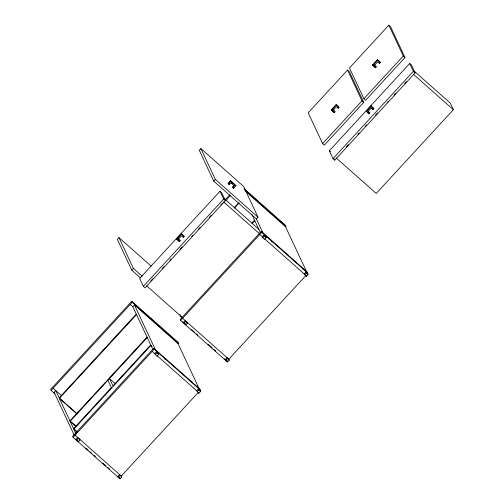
<?xml version="1.0" encoding="UTF-8"?>
<svg xmlns="http://www.w3.org/2000/svg" width="504" height="504" viewBox="0 0 504 504"><rect width="100%" height="100%" fill="white"/><g stroke="black" fill="none" stroke-linecap="round" stroke-linejoin="round"><path stroke-width="0.76" d="M151.143 266.131L118.975 237.617L117.369 239.362L131.796 270.15L140.566 277.931M256.404 218.944L258.01 217.199L243.589 186.404L200.894 148.554L199.288 150.299L213.709 181.094L256.404 218.944L263.183 233.402M213.709 181.094L215.315 179.348L200.894 148.554M131.796 270.15L133.403 268.405L118.975 237.617M219.99 191.243L139.658 278.498L143.331 286.341L145.076 287.891L225.408 200.63L221.735 192.786L219.99 191.243L223.669 199.086L225.408 200.63M176.513 238.82L181.333 233.585L183.947 235.904L184.174 236.395L183.368 237.264L181.629 235.721L178.416 239.211L180.155 240.754L179.355 241.63L176.513 238.82L179.355 241.63M234.291 185.85L230.807 182.763L229.2 184.508L228.325 183.733L228.098 183.248L230.511 180.627L235.966 185.756L233.554 188.37L232.457 187.11L234.064 185.365L234.291 185.85L232.684 187.595M176.74 239.312L181.56 234.077L181.333 233.585M228.325 183.733L230.738 181.119L230.511 180.627M229.2 184.508L228.967 184.017L229.774 183.147M143.331 286.341L223.669 199.086M224.992 199.968L229.767 194.783M199.546 389.586L178.025 343.64L178.429 343.205L177.969 342.229L131.79 301.291L50.646 389.422L51.106 390.398L54.898 393.763M150.709 281.03L152.832 278.725M162.408 268.323L164.002 266.591M169.854 260.234L170.919 259.081M179.959 249.259L182.089 246.947M191.659 236.546L192.723 235.393M198.576 229.037L200.17 227.304M209.21 217.482L211.34 215.17M220.916 204.775L221.981 203.616M51.106 390.398L132.243 302.268L131.79 301.291M226.063 200.29L230.315 195.665M347.558 70.037L308.196 112.795L322.617 143.583L324.362 145.133L363.724 102.375L349.304 71.581L347.558 70.037L361.985 100.832L363.724 102.375M388.836 25.2L349.474 67.958L363.901 98.746L365.639 100.296L405.008 57.538L390.581 26.744L388.836 25.2L403.263 55.994L405.008 57.538M53.72 392.717L55.73 390.537L73.59 428.658L111.346 387.645L107.913 380.318M115.41 383.796L109.519 378.573L112.953 385.9L150.709 344.894L132.848 306.766L134.858 304.586M234.234 207.623L238.493 203.005M59.163 397.864L136.288 314.099M234.467 208.114L239.249 202.917M136.515 314.591L59.39 398.355L77.062 414.023M331.323 109.803L336.143 104.567L338.757 106.88L338.984 107.371L338.184 108.24L336.439 106.697L333.226 110.187L334.971 111.73L334.165 112.606L331.323 109.803L334.165 112.606M372.601 64.966L377.427 59.73L380.035 62.042L380.268 62.534L379.462 63.41L377.723 61.86L374.51 65.35L376.249 66.9L375.449 67.769L372.601 64.966L375.449 67.769M331.55 110.288L336.376 105.052L336.143 104.567M372.834 65.451L377.654 60.215L377.427 59.73M322.617 143.583L361.985 100.832M363.901 98.746L403.263 55.994M251.912 223.089L254.57 220.198M147.048 337.069L69.924 420.84L75.814 426.063M147.275 337.56L70.15 421.325L76.041 426.548M252.139 223.574L254.797 220.689M329.351 150.772L409.689 63.51L411.428 65.06L415.107 72.904L334.769 160.159L333.024 158.615L329.351 150.772L330.517 151.798M366.206 111.094L371.026 105.859L373.64 108.177L373.874 108.669L373.067 109.538L371.322 107.995L368.109 111.485L369.854 113.028L369.048 113.904L366.206 111.094L369.048 113.904M76.003 433.812L73.817 429.15L150.942 345.379L152.12 346.424M366.44 111.586L371.259 106.35L371.026 105.859M368.821 113.413L369.627 112.543L367.882 110.993M306.186 271.713L304.177 273.892L306.382 276.413L307.988 274.667L307.471 272.28L261.293 231.342L180.155 319.473L180.608 320.45L226.794 361.387L227.191 360.952L225.452 359.402L227.651 361.929L229.257 360.184L228.797 359.207L182.618 318.27M157.153 355.748L196.654 390.764L198.853 393.284L200.46 391.539L199.949 389.151L153.77 348.214L72.626 436.344L73.086 437.321L119.265 478.258L119.668 477.824L117.923 476.28L120.128 478.8L121.735 477.055L121.275 476.078L75.096 435.141M180.608 320.45L261.752 232.319L261.293 231.342M73.086 437.321L154.224 349.19L153.77 348.214M333.024 158.615L413.362 71.36L409.689 63.51M155.982 350.967L156.379 350.532M75.701 439.639L77.71 437.459L79.909 439.979L78.303 441.724L76.104 439.204M158.64 354.469L156.435 351.943L158.64 354.469L157.034 356.215L155.289 354.665L154.829 353.688L156.838 351.509M183.223 322.768L185.233 320.582L187.431 323.108L185.825 324.853L183.626 322.327M266.162 237.592L263.964 235.072L266.162 237.592L264.556 239.337L262.811 237.793L262.357 236.817L264.361 234.637M346.254 146.954L348.384 144.642M357.953 134.24L359.018 133.088M365.4 126.151L366.465 124.998M375.505 115.177L377.635 112.865M387.211 102.47L388.269 101.31M394.122 94.96L395.716 93.221M404.762 83.399L406.356 81.667M184.086 323.31L185.692 321.565M262.811 237.793L264.417 236.048M76.558 440.181L78.164 438.436M155.289 354.665L156.895 352.92M77.446 441.183L77.843 440.748M158.18 353.487L158.584 353.052M184.968 324.311L185.371 323.877L185.825 324.853M265.702 236.615L266.106 236.181M307.471 272.28L307.068 272.714L285.548 226.768L285.951 226.334L285.491 225.357L243.986 188.565M414.244 71.165L450.261 103.093L453.354 109.689L376.23 193.46L336.149 157.928M117.527 476.715L119.53 474.535L121.735 477.055M196.654 390.764L198.664 388.584M225.049 359.843L227.058 357.657L229.257 360.184M225.905 360.385L227.512 358.64M304.637 274.869L306.243 273.124L305.783 272.147L307.528 273.691M118.383 477.256L119.99 475.511M197.114 391.74L198.721 389.995L198.261 389.019L200.006 390.562M228.797 359.207L305.922 275.436L264.676 238.877M121.275 476.078L198.4 392.307L198.853 393.284M413.362 71.36L415.107 72.904M413.267 74.157L453.354 109.689M377.654 60.215L380.268 62.534M371.259 106.35L373.874 108.669M371.675 108.02L373.067 109.538M336.376 105.052L338.984 107.371M244.736 189.8L285.951 226.334M244.925 190.758L285.548 226.768M230.738 181.119L235.966 185.756M231.16 182.788L232.319 183.821M228.098 183.248L228.967 184.017M215.315 179.348L258.01 217.199M223.965 198.374L258.823 229.276M261.752 232.319L307.931 273.256M271.158 240.881L272.336 241.92M302.362 268.538L303.54 269.583M306.243 273.124L307.988 274.667M223.574 201.883L259.591 233.812M259.743 234.499L262.357 236.817M181.56 234.077L184.174 236.395M133.403 268.405L142.172 276.186M146.45 285.655L182.467 317.583M182.769 321.785L183.941 322.831M191.596 329.616L194.544 332.224M196.308 333.793L198.072 335.355M208.083 344.232L212.203 347.88M213.967 349.448L215.737 351.017M224.57 358.842L226.794 361.387M132.243 302.268L178.429 343.205M178.025 343.64L134.461 305.021L155.648 350.261M130.24 304.447L132.848 306.766M154.224 349.19L200.409 390.127M164.808 358.798L165.986 359.837M198.721 389.995L200.46 391.539M152.214 351.37L154.829 353.688M53.115 388.219L61.62 395.76M59.749 398.387L65.054 403.087M66.232 404.132L76.835 413.532M74.176 429.181L77.125 431.796M73.817 429.15L77.351 432.281M76.419 439.702L77.597 440.748M85.838 448.056L88.194 450.141M89.958 451.71L91.728 453.272M94.084 455.364L95.262 456.404M102.91 463.189L105.859 465.797M107.623 467.365L109.387 468.928M379.235 62.918L379.462 63.41M376.249 66.9L374.277 64.865L374.51 65.35M369.627 112.543L369.854 113.028M337.957 107.755L338.184 108.24M334.971 111.73L332.999 109.702L333.226 110.187M334.158 158.855L334.769 160.159M305.922 275.436L306.382 276.413M251.937 214.578L258.237 228.016M258.464 228.507L260.36 232.558M233.327 187.879L233.554 188.37M183.141 236.779L183.368 237.264M180.155 240.754L178.183 238.726L178.416 239.211M227.191 360.952L227.651 361.929M186.978 322.132L187.431 323.108M179.953 314.49L181.881 318.61M150.942 345.379L152.813 349.379M119.668 477.824L120.128 478.8M79.449 439.003L79.909 439.979M54.123 392.282L74.321 435.399"/></g></svg>
